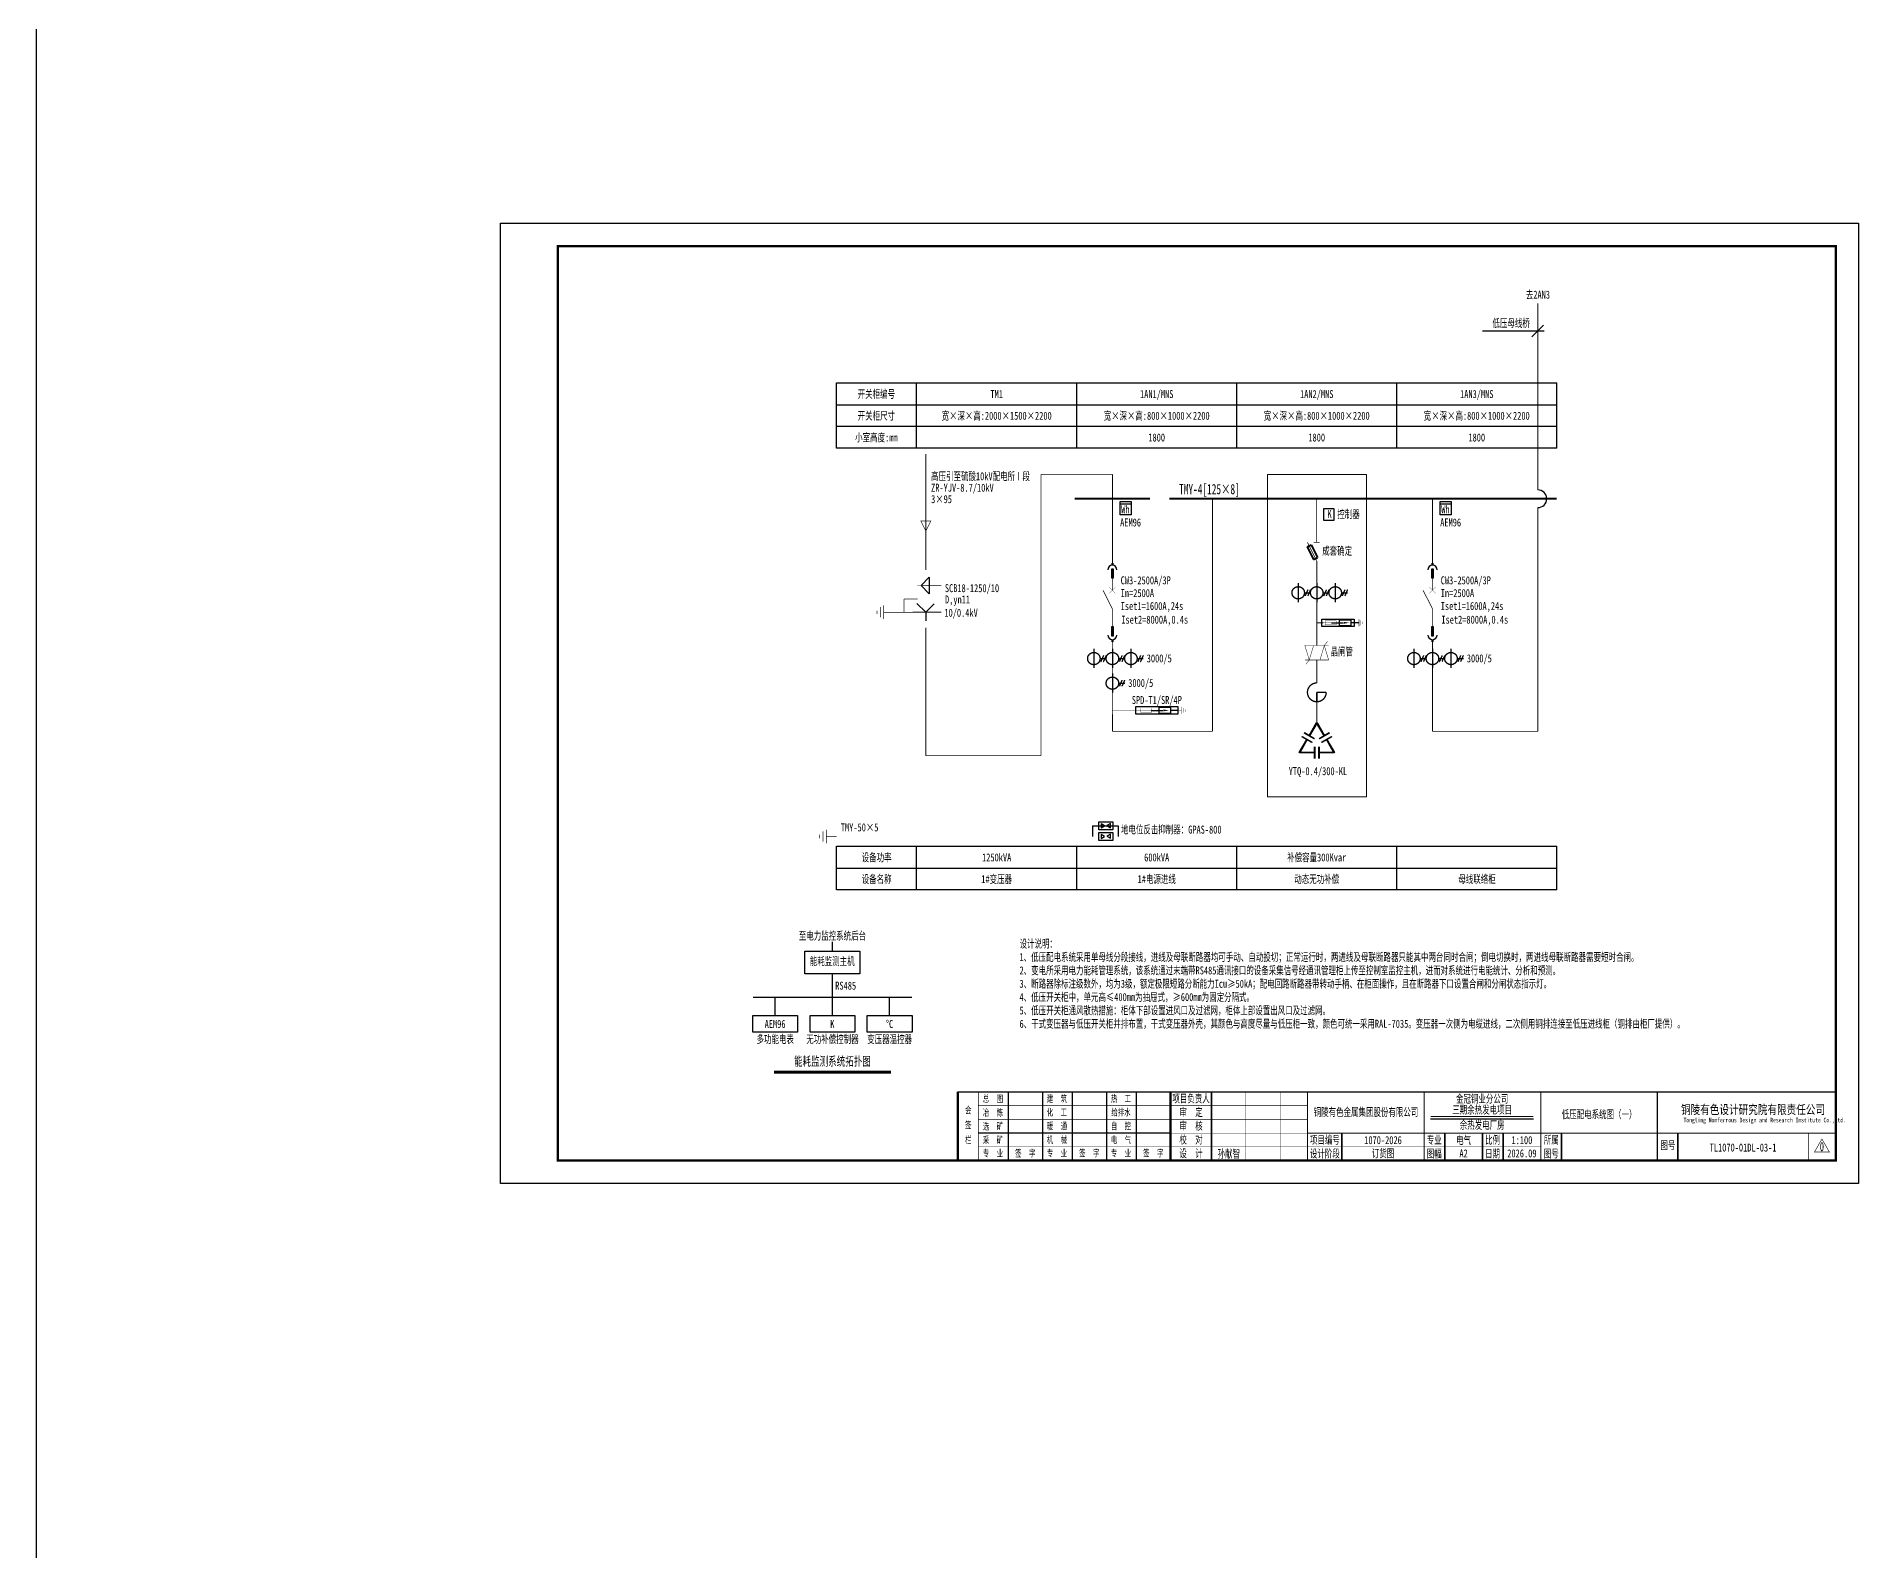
# Model space of a CAD drawing. Header units: millimetres. Extents: x -24326 to 675674, y 148048 to 606396.
# Drawn here: x 75674 to 155374, y 310989 to 377222 of the extents above; entities that cross this region are included whole.
import ezdxf
from ezdxf.enums import TextEntityAlignment as Align

# ---------------------------------------------------------------- set-up
doc = ezdxf.new("R2010")
doc.units = ezdxf.units.MM
doc.linetypes.add('常规', pattern=[20, 10, 0, 10])
for name, color, linetype in [('BXT', 7, 'Continuous'), ('MX', 3, 'Continuous'), ('TEXT', 4, 'Continuous'), ('Y', 2, 'Continuous'), ('低压系统图', 7, 'Continuous'), ('动力平面导线层', 3, '常规'), ('动力平面设备层', 1, 'Continuous'), ('图框', 7, 'Continuous'), ('文字', 7, 'Continuous'), ('照明平面导线层', 3, 'Continuous'), ('照明平面设备层', 1, 'Continuous'), ('电辅助1', 7, 'Continuous'), ('表格图框层', 7, 'Continuous')]:
    doc.layers.add(name, color=color, linetype=linetype)
for name, color, linetype, lineweight in [('CAXA0', 7, 'Continuous', 70), ('CAXA0层', 7, 'Continuous', 25), ('ELEMENT', 3, 'Continuous', 30), ('SW', 8, 'Continuous', 20), ('电气-照明-导线', 82, 'Continuous', 40)]:
    doc.layers.add(name, color=color, linetype=linetype, lineweight=lineweight)
doc.styles.add('HZ', font='simsun.ttf', dxfattribs={"width": 0.75})
doc.styles.get("Standard").update_dxf_attribs({"font": 'arial.ttf', "bigfont": 'hzdx.shx'})
doc.styles.add('标准', font='NSimSun.ttf', dxfattribs={"width": 0.667})

# ---------------------------------------------------------------- blocks, each defined once
blk = doc.blocks.new('CAXBLOCK3450', base_point=(3877917, 1739217))
at = {"linetype": 'Continuous', "lineweight": 25}
blk.add_hatch(color=0, dxfattribs=at).paths.add_polyline_path([(3877869, 1738805), (3877869, 1738097), (3877965, 1738097), (3877965, 1738805)], flags=0)
at = {"color": 0, "linetype": 'Continuous', "lineweight": 25}
for p, q in [((3877869, 1738805), (3877965, 1738805)), ((3877869, 1738097), (3877869, 1738805)), ((3877965, 1738097), (3877869, 1738097)), ((3877965, 1738805), (3877965, 1738097))]:
    blk.add_line(p, q, dxfattribs=at)
blk = doc.blocks.new('CAXBLOCK3449', base_point=(3877917, 1738097))
at = {"color": 0, "linetype": 'Continuous', "lineweight": 25}
blk.add_blockref('CAXBLOCK3450', (3877917, 1739217), dxfattribs=at)
blk = doc.blocks.new('CAXBLOCK3452', base_point=(3877917, 1739217))
at = {"linetype": 'Continuous', "lineweight": 25}
blk.add_hatch(color=0, dxfattribs=at).paths.add_polyline_path([(3877893, 1739217), (3877893, 1739057), (3877941, 1739057), (3877941, 1739217)], flags=0)
at = {"color": 0, "linetype": 'Continuous', "lineweight": 25}
for p, q in [((3877893, 1739217), (3877941, 1739217)), ((3877893, 1739057), (3877893, 1739217)), ((3877941, 1739057), (3877893, 1739057)), ((3877941, 1739217), (3877941, 1739057))]:
    blk.add_line(p, q, dxfattribs=at)
blk = doc.blocks.new('CAXBLOCK3451', base_point=(3877917, 1739057))
at = {"color": 0, "linetype": 'Continuous', "lineweight": 25}
blk.add_blockref('CAXBLOCK3452', (3877917, 1739217), dxfattribs=at)
blk = doc.blocks.new('CAXBLOCK3448', base_point=(3877917, 1739217))
at = {"color": 0, "linetype": 'Continuous', "lineweight": 25}
blk.add_arc((3877917, 1738718), 339, 0, 180, dxfattribs=at)
for name, p in [('CAXBLOCK3451', (3877917, 1739057)), ('CAXBLOCK3449', (3877917, 1738097))]:
    blk.add_blockref(name, p, dxfattribs=at)
blk = doc.blocks.new('CAXBLOCK3459', base_point=(3877917, 1736417))
at = {"linetype": 'Continuous', "lineweight": 25}
blk.add_hatch(color=0, dxfattribs=at).paths.add_polyline_path([(3877965, 1735709), (3877965, 1736417), (3877869, 1736417), (3877869, 1735709)], flags=0)
at = {"color": 0, "linetype": 'Continuous', "lineweight": 25}
for p, q in [((3877869, 1735709), (3877869, 1736417)), ((3877869, 1736417), (3877965, 1736417)), ((3877965, 1736417), (3877965, 1735709)), ((3877965, 1735709), (3877869, 1735709))]:
    blk.add_line(p, q, dxfattribs=at)
blk = doc.blocks.new('CAXBLOCK3458', base_point=(3877917, 1736417))
at = {"color": 0, "linetype": 'Continuous', "lineweight": 25}
blk.add_blockref('CAXBLOCK3459', (3877917, 1736417), dxfattribs=at)
blk = doc.blocks.new('CAXBLOCK3461', base_point=(3877917, 1736417))
at = {"linetype": 'Continuous', "lineweight": 25}
blk.add_hatch(color=0, dxfattribs=at).paths.add_polyline_path([(3877941, 1735297), (3877941, 1735457), (3877893, 1735457), (3877893, 1735297)], flags=0)
at = {"color": 0, "linetype": 'Continuous', "lineweight": 25}
for p, q in [((3877893, 1735297), (3877893, 1735457)), ((3877893, 1735457), (3877941, 1735457)), ((3877941, 1735297), (3877893, 1735297)), ((3877941, 1735457), (3877941, 1735297))]:
    blk.add_line(p, q, dxfattribs=at)
blk = doc.blocks.new('CAXBLOCK3460', base_point=(3877917, 1735457))
at = {"color": 0, "linetype": 'Continuous', "lineweight": 25}
blk.add_blockref('CAXBLOCK3461', (3877917, 1736417), dxfattribs=at)
blk = doc.blocks.new('CAXBLOCK3457', base_point=(3877917, 1736417))
at = {"color": 0, "linetype": 'Continuous', "lineweight": 25}
blk.add_arc((3877917, 1735797), 339, 180, 360, dxfattribs=at)
for name, p in [('CAXBLOCK3458', (3877917, 1736417)), ('CAXBLOCK3460', (3877917, 1735457))]:
    blk.add_blockref(name, p, dxfattribs=at)
blk = doc.blocks.new('KK')
at = {"layer": 'MX', "color": 3, "linetype": '常规', "lineweight": 25}
for p, q in [((-498, -143), (-378, 128)), ((-384, -143), (-264, 128)), ((313, -143), (432, 128)), ((426, -143), (546, 128)), ((1123, -143), (1243, 128)), ((1236, -143), (1356, 128)), ((-540, -8), (-270, -8)), ((270, -8), (540, -8)), ((1080, -8), (1351, -8))]:
    blk.add_line(p, q, dxfattribs=at)
for centre in [(-810, -8), (0, -8), (810, -8)]:
    blk.add_circle(centre, 270, dxfattribs=at)
at = {"layer": '动力平面导线层', "lineweight": -3, "ltscale": 100}
for p, q in [((-810, 417), (-810, -417)), ((0, 417), (0, -417)), ((810, 417), (810, -417))]:
    blk.add_line(p, q, dxfattribs=at)
blk = doc.blocks.new('$element$00000390')
at = {"const_width": 0.0233}
for points in [[(0, 0), (0, -0.375)], [(-0.25, -0.375), (0.25, -0.375)], [(-0.188, -0.5), (0.188, -0.5)], [(-0.062, -0.625), (0.062, -0.625)]]:
    blk.add_lwpolyline(points, dxfattribs=at)
blk.add_attdef('S', (0, 0), '', height=0.00000667)
blk = doc.blocks.new('JJ')
at = {"color": 3, "linetype": 'Continuous', "const_width": 32.4}
blk.add_lwpolyline([(0, -810), (-410, 0)], dxfattribs=at)
at = {"color": 3, "const_width": 30}
blk.add_lwpolyline([(-135, 0), (135, 0)], dxfattribs=at)
blk = doc.blocks.new('GHF')
at = {"layer": 'MX', "color": 3, "linetype": '常规', "lineweight": 25}
for p, q in [((270, 0), (540, 0)), ((313, -135), (432, 135)), ((426, -135), (546, 135))]:
    blk.add_line(p, q, dxfattribs=at)
blk.add_circle((0, 0), 270, dxfattribs=at)
at = {"layer": '动力平面导线层', "lineweight": -3, "ltscale": 100}
blk.add_line((0, 425), (0, -409), dxfattribs=at)
blk = doc.blocks.new('$element$00000532')
for points in [[(0, 0), (0, -0.283)], [(-0.1, -0.283), (0.1, -0.283), (0.1, -0.717), (-0.1, -0.717), (-0.1, -0.283)], [(0, -1), (0, -0.567)]]:
    blk.add_lwpolyline(points)
for points in [[(-0.033, -0.55), (0.033, -0.55), (0, -0.35), (0.033, -0.55)], [(0.033, -0.55), (0, -0.35), (-0.033, -0.55), (0.033, -0.55)], [(0, -0.367), (-0.033, -0.567), (0.033, -0.567), (0, -0.367)]]:
    blk.add_solid(points)
blk.add_attdef('S', (0, 0), '', height=0.00000667)
blk = doc.blocks.new('HFH')
at = {"color": 3, "linetype": 'Continuous', "const_width": 17.3}
for points in [[(-2085, -50), (-2085, 50)], [(-1999, -105), (-1999, 105)], [(-1917, -158), (-1917, 158)], [(-1653, 0), (-1917, 0)]]:
    blk.add_lwpolyline(points, dxfattribs=at)
at = {"color": 3}
blk.add_lwpolyline([(-1757, 162), (75, 162), (75, -164), (-1757, -164)], close=True, dxfattribs=at)
at = {"color": 3, "const_width": 13.3}
for points in [[(-717, 0), (-52, 0)], [(-621, 90), (-139, 90)], [(-621, -90), (-621, 90)], [(-139, -90), (-139, 90)], [(-621, -90), (-139, -90)]]:
    blk.add_lwpolyline(points, dxfattribs=at)
at = {"layer": 'ELEMENT', "linetype": 'ByBlock', "xscale": -1200, "yscale": 1200, "zscale": 1200, "rotation": 90}
blk.add_blockref('$element$00000532', (-1791, 0), dxfattribs=at)
blk = doc.blocks.new('FDSA')
at = {"color": 3}
blk.add_lwpolyline([(1355, -162), (-62, -162), (-62, 164), (1355, 164)], close=True, dxfattribs=at)
at = {"color": 3, "const_width": 13.3}
for points in [[(665, 0), (0, 0)], [(569, 90), (87, 90)], [(87, 90), (87, -90)], [(569, 90), (569, -90)], [(569, -90), (87, -90)]]:
    blk.add_lwpolyline(points, dxfattribs=at)
at = {"color": 3, "linetype": 'Continuous', "const_width": 17.3}
for points in [[(1298, 0), (1562, 0)], [(1562, 158), (1562, -158)], [(1644, 105), (1644, -105)], [(1730, 50), (1730, -50)]]:
    blk.add_lwpolyline(points, dxfattribs=at)
at = {"layer": 'ELEMENT', "linetype": 'ByBlock', "xscale": -1200, "yscale": 1200, "zscale": 1200, "rotation": 270}
blk.add_blockref('$element$00000532', (1562, 0), dxfattribs=at)
blk = doc.blocks.new('1107AA')
at = {"color": 3, "linetype": 'Continuous'}
for points, const_width in [([(0, -7.5), (-3.79, 0)], 0.3), ([(1.25, 1.25), (-1.25, -1.25)], 0.1), ([(-1.25, 1.25), (1.25, -1.25)], 0.1)]:
    blk.add_lwpolyline(points, dxfattribs=dict(at, const_width=const_width))
blk = doc.blocks.new('0208D')
at = {"color": 3, "linetype": 'Continuous', "const_width": 0.3}
blk.add_lwpolyline([(0, -7.5), (0, 0)], dxfattribs=at)
blk.add_lwpolyline([(0, -7.5), (2.5, -2.5), (-2.5, -2.5)], close=True, dxfattribs=at)
blk = doc.blocks.new('3')
at = {"layer": 'TEXT', "color": 7, "lineweight": 25, "style": 'HZ', "width": 0.75}
for s, height, p in [('铜陵有色设计研究院有限责任公司', 400, (221501, 249018)), ('Tongling Nonferrous Design and Research Institute Co.,Ltd.', 200, (221613, 248659))]:
    blk.add_text(s, height=height, dxfattribs=at).set_placement(p)
blk = doc.blocks.new('铜陵有色图签02')
at = {"layer": '图框', "linetype": 'Continuous', "lineweight": 50}
for p, q in [((-38401, 3003), (-38401, 1)), ((-29100, 3001), (-29100, 0))]:
    blk.add_line(p, q, dxfattribs=at)
at = {"layer": '图框', "color": 7, "linetype": 'Continuous', "lineweight": 25}
for p, q in [((-36201, 3010), (-36201, 9)), ((-34701, 3010), (-34701, 9)), ((-33401, 3017), (-33401, 16)), ((-31901, 3017), (-31901, 16)), ((-30601, 3017), (-30601, 16)), ((-29100, 1201), (-37501, 1201))]:
    blk.add_line(p, q, dxfattribs=at)
at = {"layer": '图框', "color": 7, "linetype": 'Continuous', "lineweight": 35}
for p, q in [((-27300, 3001), (-27300, 1)), ((-21600, 1197), (-21600, -3)), ((-17100, 1200), (-17100, 0)), ((-15450, 0), (-15450, 1200)), ((-14550, 1200), (-14550, 0)), ((-12000, 1201), (-12000, 1)), ((-6900, 1202), (-6900, 2))]:
    blk.add_line(p, q, dxfattribs=at)
at = {"layer": '图框', "lineweight": 25}
blk.add_line((-17723, 1830), (-13223, 1830), dxfattribs=at)
at = {"layer": '图框', "lineweight": 70, "const_width": 70}
blk.add_lwpolyline([(-17980, 3001), (0, 3001), (-38401, 3001)], dxfattribs=at)
at = {"layer": '图框', "color": 7, "linetype": 'Continuous', "lineweight": 25, "const_width": 25}
for points in [[(-37501, 3000), (-37501, 0)], [(-23100, 2401), (-37501, 2401)], [(-25800, 3001), (-25800, 1)], [(-24300, 3001), (-24300, 1)], [(-23100, 1801), (-37501, 1801)], [(-23100, 1201), (-29100, 1201)], [(-602, 943), (-932, 371), (-272, 371), (-602, 943)], [(-12900, 600), (-18000, 600), (-37501, 600)]]:
    blk.add_lwpolyline(points, dxfattribs=at)
at = {"layer": '图框', "linetype": 'Continuous', "lineweight": 50, "const_width": 50}
for points in [[(-23100, 3001), (-23100, 1)], [(-18000, 3000), (-18000, 0)]]:
    blk.add_lwpolyline(points, dxfattribs=at)
at = {"layer": '图框', "lineweight": 50, "const_width": 50}
for points in [[(-12900, 3001), (-12900, 1)], [(-7800, 3001), (-7800, 1)], [(0, 3000), (0, 0)], [(-23100, 1200), (0, 1200)]]:
    blk.add_lwpolyline(points, dxfattribs=at)
at = {"layer": '图框', "lineweight": 25, "const_width": 35}
blk.add_lwpolyline([(-17723, 1930), (-13223, 1930)], dxfattribs=at)
at = {"layer": '图框', "color": 7, "linetype": 'Continuous', "lineweight": 35, "const_width": 25}
blk.add_lwpolyline([(-1200, 1201), (-1200, 0)], dxfattribs=at)
at = {"layer": '图框', "linetype": 'Continuous', "lineweight": 70, "const_width": 70}
blk.add_lwpolyline([(-38401, 1), (0, 0)], dxfattribs=at)
at = {"layer": '图框', "lineweight": 25}
blk.add_blockref('3', (-228268, -246986), dxfattribs=at)
at = {"layer": 'TEXT', "color": 7, "lineweight": 25, "style": '标准', "width": 0.667}
for s, height, p in [('会', 300, (-37942, 2054)), ('总  图', 300, (-36862, 2555)), ('建  筑', 300, (-34062, 2562)), ('热  工', 300, (-31262, 2562)), ('项目负责人', 350, (-28197, 2541)), ('签', 300, (-37942, 1404)), ('冶  炼', 300, (-36862, 1955)), ('选  矿', 300, (-36862, 1355)), ('化  工', 300, (-34062, 1962)), ('暖  通', 300, (-34062, 1362)), ('给排水', 300, (-31262, 1962)), ('自  控', 300, (-31262, 1362)), ('审  定', 350, (-28197, 1941)), ('审  核', 350, (-28197, 1341)), ('栏', 300, (-37942, 754)), ('采  矿', 300, (-36862, 754)), ('机  械', 300, (-34062, 761)), ('电  气', 300, (-31262, 761)), ('校  对', 350, (-28197, 741)), ('项目编号', 350, (-22343, 730)), ('专业', 350, (-17559, 730)), ('比例', 350, (-15009, 730)), ('所属', 350, (-12438, 730)), ('图号', 350, (-7339, 495)), ('专  业', 300, (-36862, 170)), ('签  字', 300, (-35449, 170)), ('专  业', 300, (-34062, 177)), ('签  字', 300, (-32649, 177)), ('专  业', 300, (-31262, 177)), ('签  字', 300, (-29849, 177)), ('设  计', 350, (-28197, 139)), ('设计阶段', 350, (-22343, 130)), ('图幅', 350, (-17559, 130)), ('日期', 350, (-15009, 130)), ('图号', 350, (-12438, 130))]:
    blk.add_text(s, height=height, dxfattribs=at).set_placement(p, align=Align.CENTER)

msp = doc.modelspace()

# ---------------------------------------------------------------- hatches: boundary and pattern name
at = {"layer": '文字', "linetype": 'ByBlock', "lineweight": 25}
for color, points in [(3, [(131678.28051, 348912.36458), (131678.28051, 348971.15114), (131609.30868, 348965.72294), (131542.03516, 348949.572), (131478.11646, 348923.09601), (131419.12645, 348886.94689), (131366.51769, 348842.01475), (131321.58555, 348789.40599), (131285.43643, 348730.41599), (131258.96044, 348666.49728), (131242.8095, 348599.22376), (131237.3813, 348530.25193), (131242.8095, 348461.2801), (131258.96044, 348394.00658), (131285.43643, 348330.08788), (131321.58555, 348271.09788), (131366.51769, 348218.48911), (131419.12645, 348173.55698), (131478.11646, 348137.40786), (131542.03516, 348110.93187), (131609.30868, 348094.78092), (131678.28051, 348089.35272), (131747.25234, 348094.78092), (131814.52586, 348110.93187), (131878.44456, 348137.40786), (131937.43456, 348173.55698), (131990.04333, 348218.48911), (132034.97546, 348271.09788), (132071.12458, 348330.08788), (132097.60057, 348394.00658), (132113.75152, 348461.2801), (132119.17972, 348530.25193), (132060.39316, 348530.25193), (132055.68872, 348470.47635), (132041.69123, 348412.17263), (132018.74537, 348356.77642), (131987.41614, 348305.65175), (131948.47495, 348260.05749), (131902.88069, 348221.11631), (131851.75602, 348189.78707), (131796.35981, 348166.84121), (131738.0561, 348152.84372), (131678.28051, 348148.13928), (131618.50492, 348152.84372), (131560.20121, 348166.84121), (131504.805, 348189.78707), (131453.68033, 348221.11631), (131408.08606, 348260.05749), (131369.14488, 348305.65175), (131337.81564, 348356.77642), (131314.86978, 348412.17263), (131300.8723, 348470.47635), (131296.16786, 348530.25193), (131300.8723, 348590.02752), (131314.86978, 348648.33124), (131337.81564, 348703.72745), (131369.14488, 348754.85211), (131408.08606, 348800.44638), (131453.68033, 348839.38756), (131504.805, 348870.7168), (131560.20121, 348893.66266), (131618.50492, 348907.66014)]), (3, [(131707.67379, 348118.74601), (131648.88723, 348118.74601), (131648.88723, 348530.25193), (131707.67379, 348530.25193)]), (3, [(131678.28051, 348500.85865), (131678.28051, 348559.64521), (132084.92047, 348559.64521), (132084.92047, 348500.85865)]), (7, [(131123.03373, 346750.0224), (131133.5973, 346768.31904), (131571.768, 346515.34107), (131561.20443, 346497.04443)]), (7, [(131669.25292, 347211.27299), (131687.54956, 347200.70942), (131356.54919, 346627.39995), (131338.25255, 346637.96352)]), (7, [(131669.25292, 347200.70942), (131687.54956, 347211.27299), (132018.54993, 346637.96352), (132000.25329, 346627.39995)]), (7, [(131795.59805, 346497.04443), (131785.03448, 346515.34107), (132223.20518, 346768.31904), (132233.76875, 346750.0224)]), (7, [(131243.87024, 346474.48857), (131262.16688, 346463.925), (130931.16651, 345890.61554), (130912.86987, 345901.17911)]), (7, [(131584.01894, 345906.46089), (131584.01894, 345885.33375), (130922.01819, 345885.33375), (130922.01819, 345906.46089)]), (7, [(131028.65142, 346586.54746), (131039.215, 346604.8441), (131477.3857, 346351.86612), (131466.82213, 346333.56948)]), (7, [(131573.45536, 346148.8753), (131594.58251, 346148.8753), (131594.58251, 345642.91935), (131573.45536, 345642.91935)]), (7, [(131762.21997, 346148.8753), (131783.34712, 346148.8753), (131783.34712, 345642.91935), (131762.21997, 345642.91935)]), (7, [(132434.78429, 345906.46089), (132434.78429, 345885.33375), (131772.78354, 345885.33375), (131772.78354, 345906.46089)]), (7, [(131889.98035, 346333.56948), (131879.41678, 346351.86612), (132317.58748, 346604.8441), (132328.15105, 346586.54746)]), (7, [(132094.6356, 346463.925), (132112.93224, 346474.48857), (132443.93261, 345901.17911), (132425.63597, 345890.61554)])]:
    msp.add_hatch(color=color, dxfattribs=at).paths.add_polyline_path(points, flags=0)

# ---------------------------------------------------------------- linework, layer by layer
at = {"color": 2, "linetype": 'ByBlock', "lineweight": -3, "ltscale": 100}
msp.add_line((75673.59742, 148047.80554), (75673.59742, 548047.80554), dxfattribs=at)
at = {"color": 2, "linetype": 'ByBlock', "lineweight": 25}
for p, q in [((114726.48844, 353573.02992), (114371.91102, 353198.92699)), ((114371.91102, 353198.92699), (114726.48844, 352846.06949)), ((114726.48844, 353573.02992), (114726.48844, 352846.06949)), ((114188.80676, 352422.48126), (114575.72467, 352037.44014)), ((114936.35186, 352397.64367), (114575.72467, 352037.44014)), ((114575.72467, 352037.44014), (114575.72467, 351653.99768))]:
    msp.add_line(p, q, dxfattribs=at)
at = {"color": 4, "lineweight": 30}
for p, q in [((122395.22181, 342693.33503), (122238.62464, 342783.36049)), ((122238.62464, 342783.36049), (122238.62464, 342602.73008)), ((122649.81248, 342790.5099), (122493.21532, 342699.90495)), ((122649.81248, 342609.8795), (122649.81248, 342790.5099)), ((122238.62464, 342602.73008), (122395.22181, 342693.33503)), ((122395.22181, 342228.13441), (122238.62464, 342318.15986)), ((122238.62464, 342318.15986), (122238.62464, 342137.52946)), ((122238.62464, 342137.52946), (122395.22181, 342228.13441)), ((122493.21532, 342699.90495), (122649.81248, 342609.8795)), ((122649.81248, 342325.30928), (122493.21532, 342234.70433)), ((122493.21532, 342234.70433), (122649.81248, 342144.67887)), ((122649.81248, 342144.67887), (122649.81248, 342325.30928))]:
    msp.add_line(p, q, dxfattribs=at)
at = {"color": 0, "linetype": 'ByBlock', "const_width": 34.08301}
for points in [[(113897.12931, 353198.92698), (115254.32003, 353198.92702), (113897.12931, 353198.92698)], [(113897.12931, 352037.44014), (115254.32003, 352037.44018), (113897.12931, 352037.44014)]]:
    msp.add_lwpolyline(points, dxfattribs=at)
at = {"color": 3, "const_width": 13.30256}
msp.add_lwpolyline([(123890.37888, 347740.82962), (122735.87385, 347740.82962)], dxfattribs=at)
at = {"color": 4, "lineweight": 30}
for points in [[(122142.86489, 342862.16949), (122750.9396, 342862.16949), (122750.9396, 342521.63222), (122142.86489, 342521.63222)], [(122142.86489, 342396.96887), (122750.9396, 342396.96887), (122750.9396, 342056.43159), (122142.86489, 342056.43159)]]:
    msp.add_lwpolyline(points, close=True, dxfattribs=at)
at = {"layer": 'CAXA0层', "color": 2, "linetype": 'ByBlock', "lineweight": 40}
msp.add_line((107941.15099, 331940.14716), (113039.29628, 331940.14716), dxfattribs=at)
at = {"layer": 'CAXA0层', "color": 2, "linetype": 'ByBlock', "lineweight": 0}
msp.add_line((107941.15099, 331874.66423), (113039.29628, 331874.66423), dxfattribs=at)
at = {"layer": 'MX', "color": 3, "linetype": 'ByBlock'}
for points, const_width in [([(141345.58266, 365546.2951), (141345.58266, 357385.26439)], 38.89776), ([(119611.23852, 358065.43774), (119611.23852, 345761.73591)], 38.89776), ([(122735.95779, 358065.43838), (122735.95773, 354182.9762)], 38.89776), ([(127111.2371, 356997.69355), (127111.2371, 346826.71527)], 38.89776), ([(136735.96146, 356997.71859), (136735.96142, 354182.97556)], 38.89776), ([(141345.58266, 356610.12143), (141345.58266, 346826.71463)], 38.89776), ([(131673.59742, 354281.94451), (131673.59742, 351572.2731)], 38.89776), ([(131675.4665, 351572.2731), (131675.4665, 350579.72786)], 38.89776), ([(122735.5988, 350738.24145), (122735.95773, 346826.71527)], 38.89776), ([(136735.60249, 350738.24081), (136735.96142, 346826.71463)], 38.89776), ([(131675.4665, 349942.65364), (131675.4665, 348942.17625)], 38.89776), ([(131678.53472, 348108.74346), (131678.40124, 347184.86406)], 31.11821), ([(122735.95773, 346826.71527), (127111.2371, 346826.71527)], 38.89776), ([(136735.96142, 346826.71463), (141345.58266, 346826.71463)], 38.89776)]:
    msp.add_lwpolyline(points, dxfattribs=dict(at, const_width=const_width))
at = {"layer": 'MX', "color": 3, "lineweight": 30}
msp.add_arc((141345.58266, 356997.69291), 387.57148, 270, 90, dxfattribs=at)
at = {"layer": 'Y', "color": 3, "linetype": 'ByBlock'}
for p, q in [((110490.22364, 337211.64221), (110490.22364, 337617.23245)), ((110490.22364, 335188.50046), (110490.22364, 336211.64221)), ((107987.50556, 334388.50046), (107987.50556, 335188.50046)), ((110490.22364, 334388.50046), (110490.22364, 335188.50046)), ((112992.94172, 334388.50046), (112992.94172, 335188.50046))]:
    msp.add_line(p, q, dxfattribs=at)
at = {"layer": 'Y', "color": 3, "linetype": 'ByBlock', "const_width": 60}
msp.add_lwpolyline([(107009.6056, 335188.50046), (113970.84168, 335188.50046)], dxfattribs=at)
at = {"layer": '低压系统图', "color": 4, "linetype": '常规', "lineweight": 30, "ltscale": 10}
for p, q in [((121866.51128, 342692.58081), (121866.51075, 342229.73959)), ((121866.51128, 342692.58081), (122990.47067, 342689.81537)), ((122991.44676, 342688.04503), (122991.44623, 342225.20382))]:
    msp.add_line(p, q, dxfattribs=at)
at = {"layer": '动力平面导线层', "color": 0, "linetype": 'ByBlock'}
for p, q in [((110673.59742, 362063.62145), (142173.59742, 362063.62145)), ((110673.59742, 359213.62145), (110673.59742, 362063.62145)), ((114173.59742, 359213.62145), (114173.59742, 362063.62145)), ((121173.59742, 359213.62145), (121173.59742, 362063.62145)), ((128173.59742, 359213.62145), (128173.59742, 362063.62145)), ((135173.59742, 359213.62145), (135173.59742, 362063.62145)), ((142173.59742, 359213.62145), (142173.59742, 362063.62145)), ((110673.59742, 361113.62145), (142173.59742, 361113.62145)), ((142173.59742, 360163.62145), (110673.59742, 360163.62145)), ((142173.59742, 359213.62145), (110673.59742, 359213.62145)), ((110673.59742, 341794.86127), (142173.59742, 341794.86127)), ((110673.59742, 339894.86127), (110673.59742, 341794.86127)), ((114173.59742, 339894.86127), (114173.59742, 341794.86127)), ((121173.59742, 339894.86127), (121173.59742, 341794.86127)), ((128173.59742, 339894.86127), (128173.59742, 341794.86127)), ((135173.59742, 339894.86127), (135173.59742, 341794.86127)), ((142173.59742, 339894.86127), (142173.59742, 341794.86127)), ((110673.59742, 340844.86127), (142173.59742, 340844.86127)), ((142173.59742, 339894.86127), (110673.59742, 339894.86127))]:
    msp.add_line(p, q, dxfattribs=at)
at = {"layer": '动力平面导线层', "color": 3, "linetype": 'ByBlock', "lineweight": 20, "ltscale": 2, "const_width": 84}
for points in [[(124388.0658, 356997.68769), (121083.84975, 356997.68769)], [(142173.59742, 356997.70717), (125227.12758, 356997.69403)]]:
    msp.add_lwpolyline(points, dxfattribs=at)
at = {"layer": '动力平面导线层', "color": 4, "linetype": 'ByBlock', "lineweight": -3, "const_width": 30}
for points in [[(113620.51766, 352614.37028), (114218.45267, 352614.37028)], [(113620.51766, 352614.37028), (113620.51766, 352034.56126)], [(113186.36662, 352034.56126), (114575.72467, 352034.56126)]]:
    msp.add_lwpolyline(points, dxfattribs=at)
at = {"layer": '动力平面导线层', "color": 4, "linetype": '常规', "const_width": 20}
for points in [[(132004.49047, 350579.73026), (132146.48301, 350755.2429)], [(131154.79014, 350579.72786), (132196.14287, 350579.72786)], [(131154.79014, 350579.72786), (131346.44254, 349942.65124)], [(131154.79014, 349942.65364), (132196.14287, 349942.65364)], [(131346.44254, 349942.65124), (131204.45, 349767.1386)], [(131538.09494, 350579.72786), (131346.44254, 349942.65124)], [(131812.83806, 349942.65364), (132004.49047, 350579.73026)], [(132196.14287, 349942.65364), (132004.49047, 350579.73026)]]:
    msp.add_lwpolyline(points, dxfattribs=at)
at = {"layer": '动力平面导线层', "color": 2, "linetype": 'ByBlock'}
msp.add_lwpolyline([(109290.22364, 337211.64221), (111690.22364, 337211.64221), (111690.22364, 336211.64221), (109290.22364, 336211.64221)], close=True, dxfattribs=at)
at = {"layer": '动力平面设备层', "color": 0, "linetype": 'ByBlock', "lineweight": -3, "ltscale": 100}
for p, q in [((138925.46325, 364341.46304), (141615.64855, 364341.46304)), ((141085.02997, 364086.99628), (141594.33013, 364595.92981))]:
    msp.add_line(p, q, dxfattribs=at)
at = {"layer": '图框', "linetype": 'Continuous', "lineweight": 100, "const_width": 100}
msp.add_lwpolyline([(98473.59742, 328047.80554), (154373.59742, 328047.80554), (154373.59742, 368047.80554), (98473.59742, 368047.80554)], close=True, dxfattribs=at)
at = {"layer": '文字', "color": 2, "linetype": 'ByBlock', "lineweight": 20}
for p, q in [((133850.02006, 358065.43838), (129517.07609, 358065.43838)), ((129517.07609, 343964.64064), (129517.07609, 358065.43838)), ((133850.02006, 343964.64064), (133850.02006, 358065.43838)), ((133850.02006, 343964.64064), (129517.07609, 343964.64064))]:
    msp.add_line(p, q, dxfattribs=at)
at = {"layer": '文字', "color": 4, "linetype": 'ByBlock', "lineweight": 25}
for p, q in [((131986.33971, 356045.08193), (131986.33971, 356573.26048)), ((131986.33971, 356573.26048), (132426.4885, 356573.26048)), ((132426.4885, 356573.26048), (132426.4885, 356045.08193)), ((132426.4885, 356045.08193), (131986.33971, 356045.08193))]:
    msp.add_line(p, q, dxfattribs=at)
at = {"layer": '文字', "color": 7, "linetype": 'ByBlock', "lineweight": 25}
for p, q in [((131561.20443, 346497.04443), (131123.03373, 346750.0224)), ((131133.5973, 346768.31904), (131571.768, 346515.34107)), ((131338.25255, 346637.96352), (131669.25292, 347211.27299)), ((131687.54956, 347200.70942), (131356.54919, 346627.39995)), ((132000.25329, 346627.39995), (131669.25292, 347200.70942)), ((131687.54956, 347211.27299), (132018.54993, 346637.96352)), ((131785.03448, 346515.34107), (132223.20518, 346768.31904)), ((132233.76875, 346750.0224), (131795.59805, 346497.04443)), ((130912.86987, 345901.17911), (131243.87024, 346474.48857)), ((130931.16651, 345890.61554), (130912.86987, 345901.17911)), ((130922.01819, 345906.46089), (131584.01894, 345906.46089)), ((130922.01819, 345885.33375), (130922.01819, 345906.46089)), ((131262.16688, 346463.925), (130931.16651, 345890.61554)), ((131466.82213, 346333.56948), (131028.65142, 346586.54746)), ((131039.215, 346604.8441), (131477.3857, 346351.86612)), ((131243.87024, 346474.48857), (131262.16688, 346463.925)), ((131356.54919, 346627.39995), (131338.25255, 346637.96352)), ((131573.45536, 345642.91935), (131573.45536, 346148.8753)), ((131584.01894, 345906.46089), (131584.01894, 345885.33375)), ((131594.58251, 346148.8753), (131594.58251, 345642.91935)), ((131762.21997, 345642.91935), (131762.21997, 346148.8753)), ((131772.78354, 345906.46089), (132434.78429, 345906.46089)), ((131772.78354, 345885.33375), (131772.78354, 345906.46089)), ((131783.34712, 346148.8753), (131783.34712, 345642.91935)), ((131879.41678, 346351.86612), (132317.58748, 346604.8441)), ((132328.15106, 346586.54746), (131889.98035, 346333.56948)), ((132018.54993, 346637.96352), (132000.25329, 346627.39995)), ((132425.63597, 345890.61554), (132094.6356, 346463.925)), ((132112.93224, 346474.48857), (132443.93261, 345901.17911)), ((132443.93261, 345901.17911), (132425.63597, 345890.61554)), ((132434.78429, 345906.46089), (132434.78429, 345885.33375)), ((131584.01894, 345885.33375), (130922.01819, 345885.33375)), ((132434.78429, 345885.33375), (131772.78354, 345885.33375))]:
    msp.add_line(p, q, dxfattribs=at)
at = {"layer": '文字', "color": 2, "linetype": 'ByBlock', "lineweight": 30}
for p, q in [((107009.6056, 334388.50046), (108965.40552, 334388.50046)), ((107009.6056, 333668.50046), (107009.6056, 334388.50046)), ((108965.40552, 334388.50046), (108965.40552, 333668.50046)), ((108965.40552, 333668.50046), (107009.6056, 333668.50046))]:
    msp.add_line(p, q, dxfattribs=at)
at = {"layer": '文字', "color": 4, "linetype": 'ByBlock', "lineweight": 30}
for p, q in [((109512.32368, 334388.50046), (111468.1236, 334388.50046)), ((109512.32368, 333668.50046), (109512.32368, 334388.50046)), ((111468.1236, 334388.50046), (111468.1236, 333668.50046)), ((112015.04176, 334388.50046), (113970.84168, 334388.50046)), ((112015.04176, 333668.50046), (112015.04176, 334388.50046)), ((113970.84168, 334388.50046), (113970.84168, 333668.50046)), ((111468.1236, 333668.50046), (109512.32368, 333668.50046)), ((113970.84168, 333668.50046), (112015.04176, 333668.50046))]:
    msp.add_line(p, q, dxfattribs=at)
at = {"layer": '文字', "color": 3, "linetype": 'ByBlock', "lineweight": 25, "const_width": 30}
for points in [[(131673.37267, 355093.28357), (131673.59742, 356997.68769)], [(114575.67787, 351358.96304), (114575.67787, 345761.91437)]]:
    msp.add_lwpolyline(points, dxfattribs=at)
at = {"layer": '照明平面导线层', "color": 3, "linetype": 'ByBlock', "lineweight": 25, "ltscale": 2, "const_width": 30}
for points in [[(119611.23852, 358065.43774), (122735.95631, 358065.32701)], [(114575.67787, 345761.91437), (119611.23852, 345761.73591)]]:
    msp.add_lwpolyline(points, dxfattribs=at)
at = {"layer": '照明平面设备层', "color": 0, "lineweight": -3, "ltscale": 100}
msp.add_lwpolyline([(95973.59742, 369047.80554), (155373.59742, 369047.80554), (155373.59742, 327047.80554), (95973.59742, 327047.80554)], close=True, dxfattribs=at)
at = {"layer": '照明平面设备层', "color": 3, "linetype": 'ByBlock', "lineweight": -3, "const_width": 30}
for points in [[(114575.72467, 353877.52234), (114575.72467, 358950.93968)], [(122735.95773, 352994.86031), (122735.95773, 353517.6962)], [(136735.96142, 352994.85967), (136735.96142, 353517.69556)], [(122735.91092, 351403.52145), (122735.91092, 352184.53705)], [(136735.91462, 351403.52081), (136735.91462, 352184.53641)]]:
    msp.add_lwpolyline(points, dxfattribs=at)
at = {"layer": '电气-照明-导线', "color": 3, "linetype": 'ByBlock', "const_width": 42.78103}
msp.add_lwpolyline([(131959.74433, 351572.2731), (131673.59742, 351572.2731)], dxfattribs=at)
at = {"layer": '电辅助1', "color": 2, "linetype": 'ByBlock', "lineweight": 25}
for p, q in [((123074.66944, 356293.81389), (123074.66944, 356875.25296)), ((123074.66944, 356875.25296), (123559.20199, 356875.25296)), ((123074.66944, 356778.34645), (123559.20199, 356778.34645)), ((123559.20199, 356293.81389), (123074.66944, 356293.81389)), ((123559.20199, 356875.25296), (123559.20199, 356293.81389)), ((137074.67313, 356293.85849), (137074.67313, 356875.29755)), ((137074.67313, 356875.29755), (137559.20569, 356875.29755)), ((137074.67313, 356778.39104), (137559.20569, 356778.39104)), ((137559.20569, 356293.85849), (137074.67313, 356293.85849)), ((137559.20569, 356875.29755), (137559.20569, 356293.85849))]:
    msp.add_line(p, q, dxfattribs=at)
at = {"layer": '表格图框层', "color": 3, "linetype": 'ByBlock', "lineweight": 40}
for p, q in [((131255.26124, 354888.79864), (131433.07976, 354979.51815)), ((131255.26124, 354888.79864), (131533.04785, 354344.31155)), ((131433.07976, 354979.51815), (131710.86637, 354435.03107)), ((131533.04785, 354344.31155), (131710.86637, 354435.03107))]:
    msp.add_line(p, q, dxfattribs=at)

# ---------------------------------------------------------------- block references
at = {"rotation": 180}
msp.add_blockref('HFH', (123838.40011, 347740.82962), dxfattribs=at)
at = {"layer": 'BXT', "linetype": 'ByBlock', "xscale": 87.66224999725819, "yscale": 87.66224999725819, "zscale": 87.66224999725819}
msp.add_blockref('0208D', (114575.72467, 356241.67271), dxfattribs=at)
at = {"layer": 'CAXA0', "color": 4, "linetype": 'ByBlock', "lineweight": -2, "xscale": 0.5940000005066395, "yscale": 0.5940000005066395, "zscale": 0.5940000005066395}
for name, p in [('CAXBLOCK3448', (122735.95773, 354182.9762)), ('CAXBLOCK3448', (136735.96142, 354182.97556)), ('CAXBLOCK3457', (122735.95773, 351403.52145)), ('CAXBLOCK3457', (136735.96142, 351403.52081))]:
    msp.add_blockref(name, p, dxfattribs=at)
at = {"layer": 'ELEMENT', "linetype": 'ByBlock', "xscale": 1200, "yscale": 1200, "zscale": 1200, "rotation": 270}
for p in [(113186.36662, 352034.56126), (110673.59742, 342225.20382)]:
    msp.add_blockref('$element$00000390', p, dxfattribs=at)
at = {"layer": '动力平面导线层', "linetype": 'ByBlock'}
msp.add_blockref('JJ', (131673.37267, 355093.28357), dxfattribs=at)
at = {"layer": '动力平面导线层', "color": 0, "linetype": 'ByBlock', "lineweight": -3}
for p in [(131673.59742, 352893.40541), (122735.5988, 350015.85664), (136735.60249, 350015.856)]:
    msp.add_blockref('KK', p, dxfattribs=at)
at = {"layer": '动力平面导线层', "color": 0, "linetype": 'ByBlock'}
msp.add_blockref('FDSA', (131959.74433, 351572.2731), dxfattribs=at)
at = {"layer": '动力平面导线层', "color": 0, "linetype": '常规'}
msp.add_blockref('GHF', (122735.95773, 348930.562), dxfattribs=at)
at = {"layer": '图框', "lineweight": 25}
msp.add_blockref('铜陵有色图签02', (154373.59742, 328047.80554), dxfattribs=at)
at = {"layer": '文字', "color": 3, "linetype": 'ByBlock', "lineweight": 25, "xscale": 108.0493425019085, "yscale": 108.0493425019085, "zscale": 108.0493425019085}
for p in [(122735.91092, 352994.90712), (136735.91462, 352994.90648)]:
    msp.add_blockref('1107AA', p, dxfattribs=at)

# ---------------------------------------------------------------- texts
at = {"layer": 'SW', "color": 7, "linetype": 'ByBlock', "lineweight": 25, "style": '标准', "width": 0.667}
for s, p in [('去2AN3', (141348.29543, 365751.97497)), ('低压母线桥', (140178.06477, 364506.40036)), ('开关柜编号', (112411.90525, 361403.58229)), ('TM1', (117674.0089, 361403.58229)), ('1AN1/MNS', (124674.0089, 361403.58229)), ('1AN2/MNS', (131674.0089, 361403.58229)), ('开关柜尺寸', (112411.90525, 360453.58229)), ('宽×深×高:800×1000×2200', (124674.0089, 360453.58229)), ('宽×深×高:800×1000×2200', (131674.0089, 360453.58229)), ('设备功率', (112423.59668, 341134.82211)), ('1250kVA', (117674.0089, 341134.82211)), ('600kVA', (124674.0089, 341134.82211)), ('补偿容量300Kvar', (131674.0089, 341134.82211)), ('设备名称', (112423.59668, 340184.82211)), ('1#变压器', (117674.0089, 340184.82211)), ('1#电源进线', (124674.0089, 340184.82211)), ('动态无功补偿', (131674.0089, 340184.82211)), ('母线联络柜', (138685.7055, 340184.82211))]:
    msp.add_text(s, height=350, dxfattribs=at).set_placement(p, align=Align.CENTER)
at = {"layer": 'SW', "color": 2, "linetype": 'ByBlock', "lineweight": 25, "style": '标准', "width": 0.667}
for s, height, p in [('宽×深×高:2000×1500×2200', 350, (117674.0089, 360453.58229)), ('地电位反击抑制器：GPAS-800', 350, (125310.62266, 342351.66966)), ('能耗监测系统拓扑图', 400, (110489.99591, 332195.16119))]:
    msp.add_text(s, height=height, dxfattribs=at).set_placement(p, align=Align.CENTER)
at = {"layer": 'SW', "color": 7, "linetype": 'ByBlock', "lineweight": 25, "style": '标准', "width": 0.667}
for s, p in [('高压引至硫酸10kV配电所Ⅰ段', (114806.03849, 357807.56709)), ('3×95', (114806.03849, 356807.56709)), ('ZR-YJV-8.7/10kV', (114806.03849, 357307.56709)), ('3000/5', (124238.38953, 349842.23232)), ('3000/5', (138238.39322, 349842.23168)), ('3000/5', (123428.01946, 348765.9104))]:
    msp.add_text(s, height=350, dxfattribs=at).set_placement(p)
at = {"layer": 'SW', "color": 2, "linetype": 'Continuous', "lineweight": 25, "style": '标准', "width": 0.667}
for p in [(123074.66944, 355786.70231), (137074.67313, 355786.74691)]:
    msp.add_text('AEM96', height=350, dxfattribs=at).set_placement(p)
at = {"layer": 'SW', "color": 7, "linetype": 'Continuous', "lineweight": 25, "style": '标准', "width": 0.667}
for s, p in [('SPD-T1/SR/4P', (124679.8391, 348018.31185)), ('孙献智', (127825.33482, 328168.32387))]:
    msp.add_text(s, height=350, dxfattribs=at).set_placement(p, align=Align.CENTER)
at = {"layer": 'SW', "color": 6, "linetype": 'ByBlock', "lineweight": 25, "style": '标准', "width": 0.667}
msp.add_text('TMY-50×5', height=350, dxfattribs=at).set_placement((110858.30081, 342448.86367))
at = {"layer": 'SW', "color": 4, "linetype": 'Continuous', "lineweight": 25, "style": '标准', "width": 0.667}
for s, height, p in [('金冠铜业分公司', 350, (138910.44932, 330576.69826)), ('铜陵有色金属集团股份有限公司', 350, (133827.45058, 329995.49497)), ('三期余热发电项目', 350, (138910.44932, 330098.57327)), ('低压配电系统图（一）', 350, (144024.50883, 329894.71849)), ('电气', 350, (138097.77392, 328767.48556)), ('余热发电厂房', 350, (138910.44932, 329430.29975)), ('1070-2026', 350, (134573.02114, 328767.48556)), ('A2', 350, (138097.77392, 328187.78351)), ('2026.09', 350, (140647.77392, 328187.78351)), ('1:100', 350, (140647.77392, 328767.48556)), ('TL1070-01DL-03-1', 350, (150322.91182, 328444.2761)), ('0', 400, (153771.3699, 328455.76591))]:
    msp.add_text(s, height=height, dxfattribs=at).set_placement(p, align=Align.CENTER)
at = {"layer": 'SW', "color": 1, "linetype": 'Continuous', "lineweight": 25, "style": '标准', "width": 0.667}
msp.add_text('订货图', height=350, dxfattribs=at).set_placement((134573.02114, 328187.78351), align=Align.CENTER)
at = {"layer": 'SW', "color": 0, "linetype": 'ByBlock', "lineweight": 25, "insert": (118673.865, 337708.67418), "char_height": 350, "width": 30572.4372202, "attachment_point": 1, "style": '标准'}
msp.add_mtext('设计说明：\\P1、{\\C7;低压配电系统采用单母线分段接线\\A1;\\W0.67;，进线及母联断路器均可手动、自动投切；正常运行时\\C0;，两进线及母联断路器只能其中两台同时合闸；倒电切换时，两进线母联断路器需要短时合闸。}\\P2、变电所采用电力能耗管理系统，该系统通过末端带RS485通讯接口的设备采集信号经通讯管理柜上传至控制室监控主机，进而对系统进行电能统计、分析和预测。\\P3、断路器除标注级数外，均为3级，额定极限短路分断能力Icu≥50kA；配电回路断路器带转动手柄、在柜面操作，且在断路器下口设置合闸和分闸状态指示灯。\\P4、低压开关柜中，单元高≤400mm为抽屉式，≥600mm为固定分隔式。\\P5、低压开关柜通风散热措施：柜体下部设置进风口及过滤网，柜体上部设置出风口及过滤网。\\P6、干式变压器与低压开关柜并排布置，干式变压器外壳，其颜色与高度尽量与低压柜一致，颜色可统一采用RAL-7035。变压器一次侧为电缆进线，二次侧用铜排连接至低压进线柜（铜排由柜厂提供）。', dxfattribs=at)
at = {"layer": '动力平面导线层', "color": 0, "linetype": 'ByBlock', "style": '标准', "width": 0.667}
for s, p in [('1AN3/MNS', (138673.60259, 361403.58229)), ('宽×深×高:800×1000×2200', (138673.60259, 360453.58229)), ('小室高度:mm', (112411.90525, 359503.58229)), ('1800', (124673.59742, 359503.58229)), ('1800', (131673.59742, 359503.58229)), ('1800', (138673.60259, 359503.58229))]:
    msp.add_text(s, height=350, dxfattribs=at).set_placement(p, align=Align.CENTER)
at = {"layer": '文字', "color": 7, "linetype": 'ByBlock', "lineweight": 20, "style": '标准', "width": 0.667}
msp.add_text('TMY-4[125×8]', height=450, dxfattribs=at).set_placement((125653.19498, 357193.90878))
at = {"layer": '电辅助1', "color": 2, "linetype": 'ByBlock', "lineweight": 25, "style": '标准', "width": 0.667}
for p in [(123120.75454, 356359.3024), (137120.75823, 356359.34699)]:
    msp.add_text('Wh', height=350, dxfattribs=at).set_placement(p)
at = {"layer": '电辅助1', "color": 4, "linetype": 'ByBlock', "lineweight": 25, "style": '标准', "width": 0.667}
msp.add_text('K', height=350, dxfattribs=at).set_placement((132143.99022, 356162.99994))
at = {"layer": '电辅助1', "color": 7, "linetype": 'ByBlock', "lineweight": 25, "style": '标准', "width": 0.667}
for s, p in [('控制器', (132575.135, 356149.3616)), ('成套确定', (131912.51843, 354540.49089)), ('CW3-2500A/3P', (123098.17868, 353255.31283)), ('CW3-2500A/3P', (137098.18238, 353255.31219)), ('D,yn11', (115414.08528, 352418.4901)), ('In=2500A', (123098.17868, 352697.17466)), ('Iset1=1600A,24s', (123098.17868, 352131.62144)), ('In=2500A', (137098.18238, 352697.17402)), ('Iset1=1600A,24s', (137098.18238, 352131.6208)), ('10/0.4kV', (115387.09955, 351835.95714)), ('Iset2=8000A,0.4s', (123125.72411, 351535.02619)), ('Iset2=8000A,0.4s', (137125.7278, 351535.02555)), ('晶闸管', (132275.5897, 350137.06858))]:
    msp.add_text(s, height=350, dxfattribs=at).set_placement(p)
at = {"layer": '电辅助1', "color": 0, "linetype": 'ByBlock', "lineweight": 25, "style": '标准', "width": 0.667}
msp.add_text('SCB18-1250/10', height=350, dxfattribs=at).set_placement((115408.0487, 352912.87562))
at = {"layer": '电辅助1', "color": 7, "linetype": 'ByBlock', "lineweight": 25, "style": '标准', "width": 0.667}
for s, p in [('YTQ-0.4/300-KL', (131726.62083, 344907.62729)), ('至电力监控系统后台', (110490.22364, 337706.85316)), ('RS485', (111070.22364, 335523.92801)), ('AEM96', (107982.25552, 333848.50046)), ('K', (110484.9736, 333848.50046)), ('°C', (112987.69168, 333848.50046)), ('多功能电表', (107987.50547, 333183.47534)), ('无功补偿控制器', (110490.22356, 333183.47534)), ('变压器温控器', (112992.94164, 333183.47534))]:
    msp.add_text(s, height=350, dxfattribs=at).set_placement(p, align=Align.CENTER)
msp.add_text('能耗监测主机', height=350, dxfattribs=at).set_placement((110480.23719, 336489.11293), align=Align.BOTTOM_CENTER)

doc.saveas('drawing.dxf')
